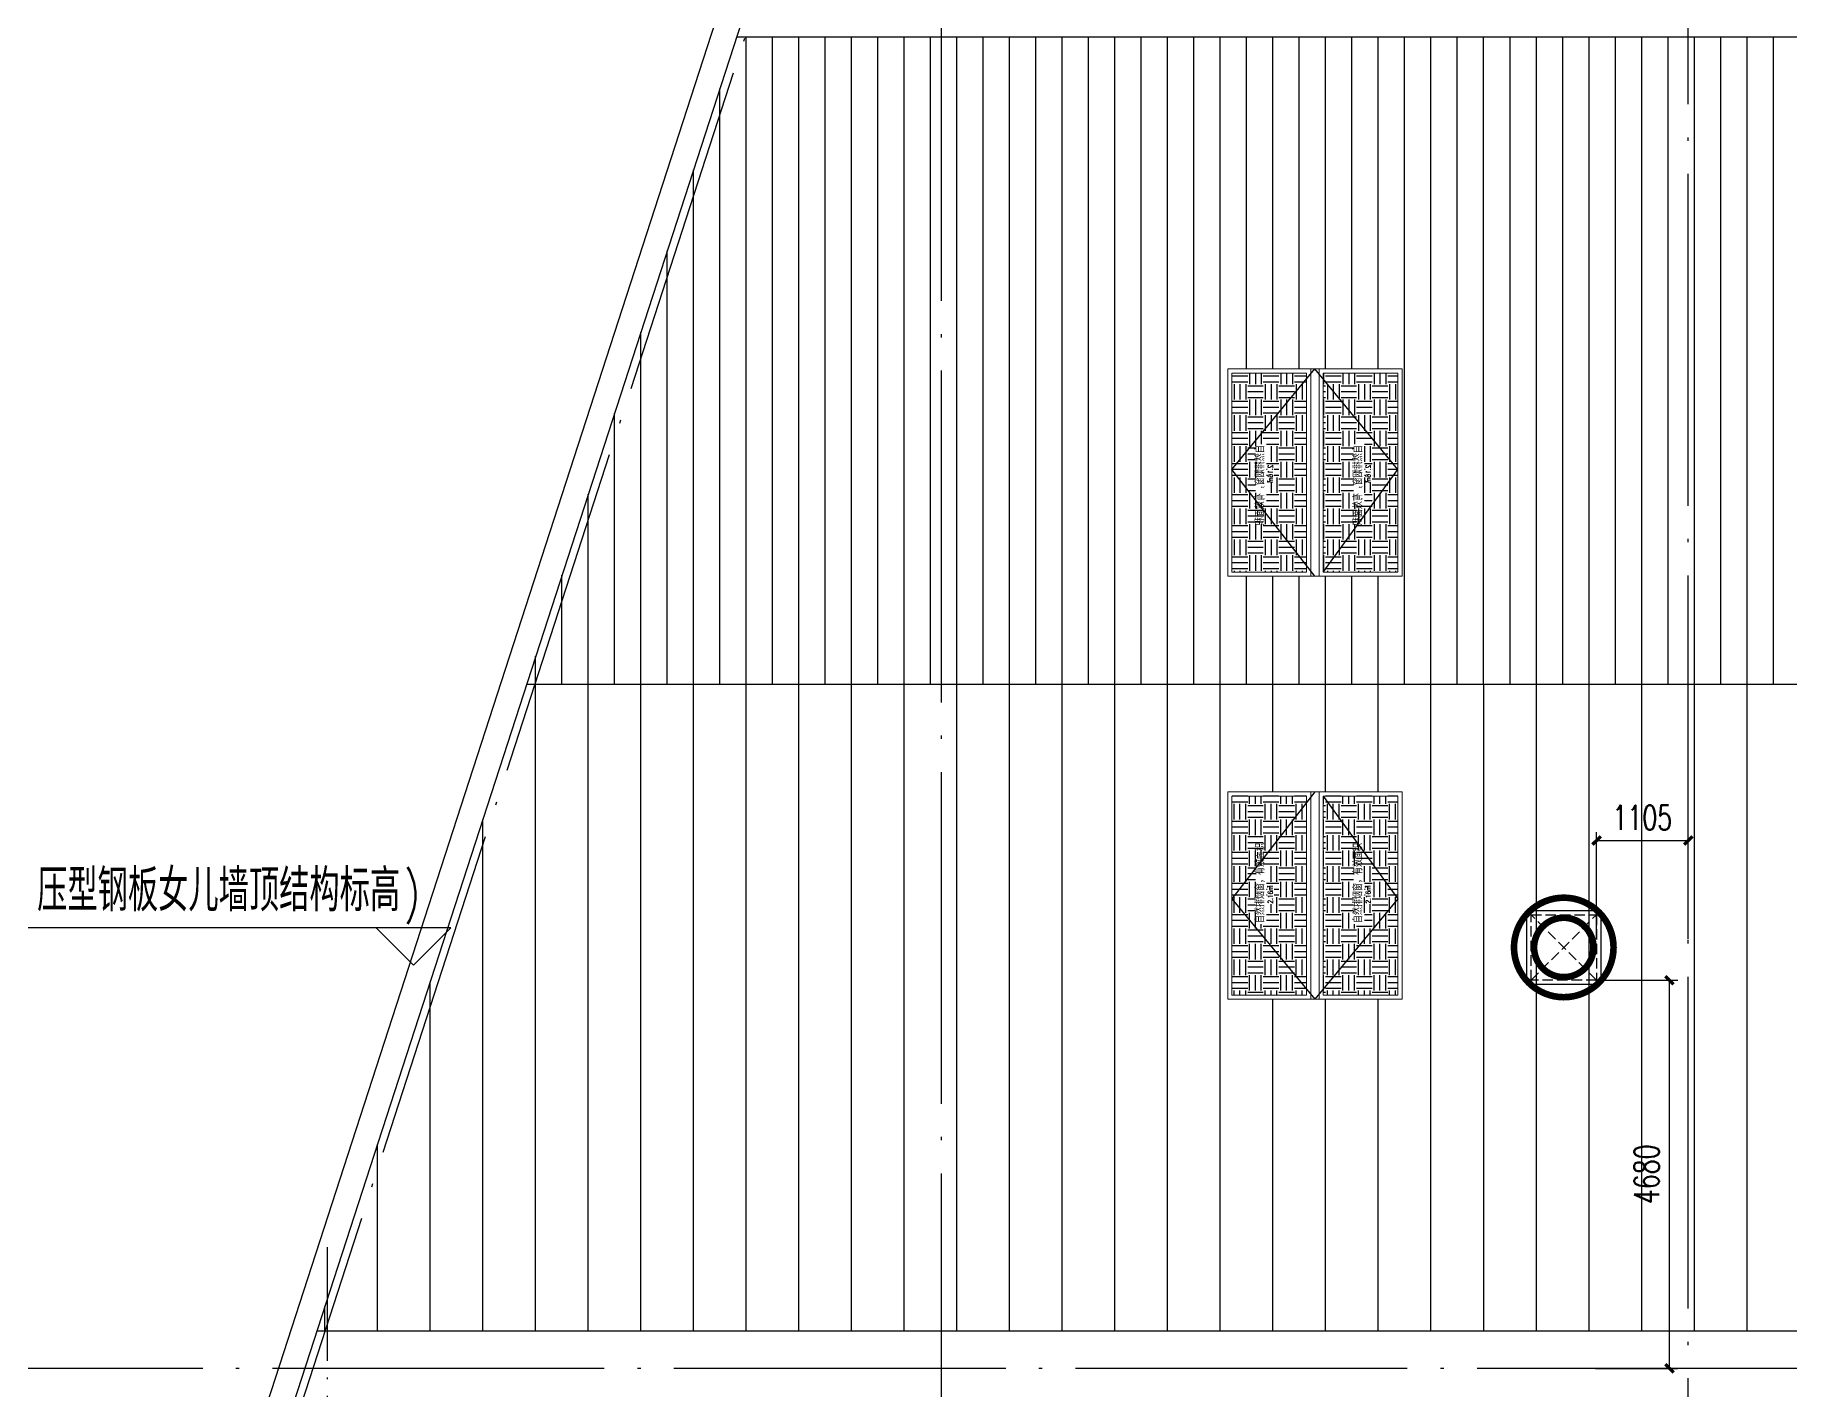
# Model space of a CAD drawing. Extents: x -555607 to 460190, y 498714 to 1664455.
# Drawn here: x 216220 to 237371, y 672810 to 689146 of the extents above; entities that cross this region are included whole.
import ezdxf

# ---------------------------------------------------------------- set-up
doc = ezdxf.new("R2010")
doc.units = 0
doc.header["$LTSCALE"] = 1000
doc.header["$MEASUREMENT"] = 0
for name, pattern in [('DASH', [0.35, 0.25, -0.1]), ('DOTE', [2.42, 2, -0.2, 0.02, -0.2]), ('HIDDEN', [9.525, 6.35, -3.175])]:
    doc.linetypes.add(name, pattern=pattern)
doc.layers.get('Defpoints').update_dxf_attribs({"color": 210})
for name, color, linetype in [('A-AXIS-DOTE', 14, 'DOTE'), ('A-AXIS-DP', 126, 'Continuous'), ('A-AXIS-SYMB', 3, 'Continuous'), ('A-HATCH-2', 251, 'Continuous'), ('A-LIN-V', 9, 'Continuous'), ('A-SFCE', 30, 'Continuous'), ('A-WINDOW', 8, 'Continuous'), ('SPACE', 7, 'Continuous'), ('SPACE_HATCH', 8, 'Continuous'), ('参考线', 8, 'Continuous'), ('外框', 1, 'HIDDEN'), ('暖通', 7, 'Continuous')]:
    doc.layers.add(name, color=color, linetype=linetype)
doc.layers.add('成型线', color=3, linetype='Continuous', lineweight=18)
doc.styles.add('_TCH_DIM', font='SIMPLEX', dxfattribs={"bigfont": 'GBCBIG'})
doc.styles.add('_TCH_DIM_T3', font='SIMPLEX', dxfattribs={"width": 0.705882, "bigfont": 'GBCBIG'})
doc.styles.add('_TCH_SPACE', font='SIMPLEX', dxfattribs={"height": 5, "bigfont": 'GBCBIG'})
doc.dimstyles.new('_TCH_ARCH&&100', dxfattribs={"dimtxt": 297.5, "dimasz": 100, "dimexe": 100, "dimexo": 100, "dimgap": 126.25, "dimtad": 1, "dimdec": 0, "dimzin": 0, "dimdsep": 46, "dimtxsty": '_TCH_DIM_T3', "dimblk": 'ARCHTICK', "dimcen": 0.09, "dimclrt": 7, "dimazin": 2, "dimtfac": 1, "dimtdec": 0, "dimtix": 1, "dimtmove": 2, "dimatfit": 3, "dimfxl": 100, "dimtolj": 1, "dimtzin": 0, "dimarcsym": 0})
pattern_1 = [(0, (0, 0), (187.5, 187.5), [187.5, -187.5]), (0, (0, 70.31), (187.5, 187.5), [187.5, -187.5]), (0, (0, 140.62), (187.5, 187.5), [187.5, -187.5]), (90, (23.44, 164.06), (-187.5, 187.5), [187.5, -187.5]), (90, (93.75, 164.06), (-187.5, 187.5), [187.5, -187.5]), (90, (164.06, 164.06), (-187.5, 187.5), [187.5, -187.5])]

# ---------------------------------------------------------------- blocks, each defined once
blk = doc.blocks.new('44')
blk.add_wipeout([(277446, 745270), (279946, 745270), (279946, 747370), (277446, 747370)]).dxf.layer = '参考线'
at = {"layer": 'SPACE_HATCH'}
h = blk.add_hatch(dxfattribs=at)
h.set_pattern_fill('土壤', color=250, scale=50, style=0)
h.set_pattern_definition(pattern_1)
h.paths.add_polyline_path([(277496, 746420), (279896, 746420), (279896, 747320), (277496, 747320)])
h.paths.add_polyline_path([(278352, 746904), (279057, 746904), (279057, 747034), (278352, 747034)])
h.paths.add_polyline_path([(278591, 746811), (278817, 746811), (278817, 746895), (278591, 746895)])
h = blk.add_hatch(dxfattribs=at)
h.set_pattern_fill('土壤', color=250, scale=50, style=0)
h.set_pattern_definition(pattern_1)
h.paths.add_polyline_path([(277496, 746220), (279896, 746220), (279896, 745320), (277496, 745320)])
h.paths.add_polyline_path([(278352, 745724), (279057, 745724), (279057, 745854), (278352, 745854)])
h.paths.add_polyline_path([(278591, 745631), (278817, 745631), (278817, 745715), (278591, 745715)])
at = {"layer": '外框', "color": 250}
for points in [[(279946, 746320), (278658, 747320), (277446, 746320)], [(279896, 746220), (278658, 745320), (277446, 746320)]]:
    blk.add_lwpolyline(points, dxfattribs=at)
at = {"layer": '成型线', "color": 8}
for p, q in [((279946, 745270), (279946, 747370)), ((277446, 746370), (279946, 746370)), ((277446, 746270), (279946, 746270)), ((277496, 746420), (279896, 746420)), ((277496, 746220), (279896, 746220))]:
    blk.add_line(p, q, dxfattribs=at)
for points in [[(279946, 745270), (277446, 745270), (277446, 747370), (279946, 747370)], [(277496, 746420), (277496, 747320), (279896, 747320), (279896, 746420)], [(279896, 746220), (279896, 745320), (277496, 745320), (277496, 746220)]]:
    blk.add_lwpolyline(points, dxfattribs=at)
at = {"layer": 'SPACE', "color": 250, "style": '_TCH_SPACE'}
for p in [(278365, 746930), (278365, 745750)]:
    blk.add_text('自然排烟窗，有效面积', height=96.5, dxfattribs=at).set_placement(p)
at = {"layer": 'SPACE', "color": 250, "style": '_TCH_SPACE', "width": 0.705882}
for s, height, p in [('2.16m', 59.5, (278600, 746828)), ('2', 29.8, (278792, 746863)), ('2.16m', 59.5, (278600, 745648)), ('2', 29.8, (278792, 745683))]:
    blk.add_text(s, height=height, dxfattribs=at).set_placement(p)
blk = doc.blocks.new('eeee')
at = {"layer": 'A-LIN-V'}
blk.add_blockref('44', (16550, 81000), dxfattribs=at)
at = {"layer": 'A-LIN-V', "xscale": -0.9999999999999998}
blk.add_blockref('44', (579042, 81000), dxfattribs=at)
blk = doc.blocks.new('423432432222')
at = {"layer": 'A-WINDOW', "rotation": 90}
blk.add_blockref('eeee', (1193916, 416524), dxfattribs=at)
blk = doc.blocks.new('242343243')
at = {"layer": 'A-WINDOW'}
blk.add_blockref('423432432222', (-134950, -33000), dxfattribs=at)
blk = doc.blocks.new('fengji')
at = {"layer": '暖通', "color": 7, "linetype": 'DASH', "ltscale": 0.5}
for p, q in [((-395, 395), (395, -395)), ((395, 395), (-395, -395))]:
    blk.add_line(p, q, dxfattribs=at)
at = {"layer": '暖通', "color": 7, "const_width": 79.8}
for points in [[(0, -600, -1), (0, 600, -1)], [(0, -600, 1), (0, 600, 1)]]:
    blk.add_lwpolyline(points, format="xyb", dxfattribs=at)
at = {"layer": '暖通', "color": 7, "ltscale": 0.5}
blk.add_lwpolyline([(-445, 445), (445, 445), (445, -445), (-445, -445)], close=True, dxfattribs=at)
at = {"layer": '暖通', "color": 7, "linetype": 'DASH', "const_width": 79.8}
for points in [[(0, -358, -1), (0, 358, -1)], [(0, -358, 1), (0, 358, 1)]]:
    blk.add_lwpolyline(points, format="xyb", dxfattribs=at)
at = {"layer": '暖通', "color": 7, "linetype": 'DASH', "ltscale": 0.5}
blk.add_lwpolyline([(-395, 395), (395, 395), (395, -395), (-395, -395)], close=True, dxfattribs=at)
blk = doc.blocks.new('_ArchTick')
at = {"color": 0, "linetype": 'ByBlock', "const_width": 0.4}
blk.add_lwpolyline([(-0.5, -0.5), (0.5, 0.5)], dxfattribs=at)
blk = doc.blocks.new('*D687')
at = {"layer": 'A-AXIS-DP', "color": 0, "lineweight": -2, "transparency": 16777216}
for p, q in [((235027, 677750), (236020, 677750)), ((235920, 673070), (235920, 677750)), ((235027, 673070), (236020, 673070))]:
    blk.add_line(p, q, dxfattribs=at)
at = {"layer": 'Defpoints', "color": 0, "transparency": 16777216}
for p in [(234927, 677750), (235920, 677750), (234927, 673070)]:
    blk.add_point(p, dxfattribs=at)
at = {"layer": 'A-AXIS-DP', "color": 0, "lineweight": -2, "transparency": 16777216, "xscale": 100, "yscale": 100, "zscale": 100}
for p, rotation in [((235920, 677750), 90), ((235920, 673070), 270)]:
    blk.add_blockref('_ArchTick', p, dxfattribs=dict(at, rotation=rotation))
at = {"layer": 'A-AXIS-DP', "color": 7, "transparency": 16777216, "insert": (235645, 675410), "char_height": 297.5, "attachment_point": 5, "rotation": 90, "style": '_TCH_DIM_T3'}
blk.add_mtext('\\A1;4680', dxfattribs=at)
blk = doc.blocks.new('*D803')
at = {"layer": 'A-AXIS-DP', "color": 0, "lineweight": -2, "transparency": 16777216}
for p, q in [((235041, 678245), (235041, 679535)), ((235041, 679435), (236146, 679435)), ((236146, 678245), (236146, 679535))]:
    blk.add_line(p, q, dxfattribs=at)
at = {"layer": 'Defpoints', "color": 0, "transparency": 16777216}
for p in [(236146, 679435), (235041, 678145), (236146, 678145)]:
    blk.add_point(p, dxfattribs=at)
at = {"layer": 'A-AXIS-DP', "color": 0, "lineweight": -2, "transparency": 16777216, "xscale": 100, "yscale": 100, "zscale": 100, "rotation": 180}
blk.add_blockref('_ArchTick', (235041, 679435), dxfattribs=at)
at = {"layer": 'A-AXIS-DP', "color": 0, "lineweight": -2, "transparency": 16777216, "xscale": 100, "yscale": 100, "zscale": 100}
blk.add_blockref('_ArchTick', (236146, 679435), dxfattribs=at)
at = {"layer": 'A-AXIS-DP', "color": 7, "transparency": 16777216, "insert": (235593, 679710), "char_height": 297.5, "attachment_point": 5, "style": '_TCH_DIM_T3'}
blk.add_mtext('\\A1;1105', dxfattribs=at)
blk = doc.blocks.new('2312321321')
at = {"layer": '暖通', "rotation": 180}
blk.add_blockref('fengji', (234645.8, 678145), dxfattribs=at)
at = {"layer": 'A-AXIS-DP'}
for p1, p2, distance, picture, middle in [((235040.8, 678145), (236145.8, 678145), 1290, '*D803', (235593.3, 679710)), ((234927.4, 673070), (234927.4, 677750), -992.6, '*D687', (235645, 675410))]:
    dim = blk.add_aligned_dim(p1=p1, p2=p2, distance=distance, dimstyle='_TCH_ARCH&&100', dxfattribs=at)
    dim.commit()
    dim.dimension.update_dxf_attribs({"geometry": picture, "text_midpoint": middle})

msp = doc.modelspace()

# ---------------------------------------------------------------- hatches: boundary and pattern name
at = {"layer": 'A-HATCH-2'}
h = msp.add_hatch(dxfattribs=at)
h.set_pattern_fill('ANSI31', color=250, scale=200, angle=45)
h.set_pattern_definition([(90, (0, 0), (-317.5, 0), [])])
h.paths.add_polyline_path([(233880, 681320), (366415.7, 681320), (371645.8, 681320), (371645.8, 689120), (224674.8, 689120), (222141.3, 681320), (237560, 681320)])
h = msp.add_hatch(dxfattribs=at)
h.set_pattern_fill('ANSI31', color=250, scale=400, angle=45)
h.set_pattern_definition([(90, (0, 0), (-635, 0), [])])
h.paths.add_polyline_path([(233880, 681320), (366415.7, 681320), (371645.8, 681320), (371645.8, 673520), (219614.4, 673520), (222144.6, 681320), (237560, 681320)])

# ---------------------------------------------------------------- linework, layer by layer
at = {"layer": 'A-AXIS-DOTE', "color": 250, "ltscale": 2}
for p, q in [((227145.8, 540740), (227145.8, 728870)), ((236145.8, 635071.1), (236145.8, 728870)), ((377960, 673070), (203750, 673070))]:
    msp.add_line(p, q, dxfattribs=at)
at = {"layer": 'A-AXIS-DOTE', "color": 250}
msp.add_line((219745.8, 670740), (219745.8, 674530), dxfattribs=at)
at = {"layer": 'A-AXIS-DOTE', "color": 250, "ltscale": 2}
msp.add_lwpolyline([(212947.3, 652659.6), (236793.4, 726154)], dxfattribs=at)
at = {"layer": 'A-AXIS-SYMB', "color": 8}
for p, q in [((221230, 678380), (214450, 678380)), ((220780, 677930), (220330, 678380)), ((220780, 677930), (221230, 678380))]:
    msp.add_line(p, q, dxfattribs=at)
at = {"layer": 'A-LIN-V', "color": 8}
for points in [[(371645.8, 689120), (224674.8, 689120)], [(371645.8, 673520), (219614.4, 673520)]]:
    msp.add_lwpolyline(points, dxfattribs=at)
at = {"layer": 'A-SFCE', "color": 8}
for points in [[(214545.8, 654570), (213945.8, 654570), (213945.8, 639420), (371945.8, 639420), (371945.8, 639420), (371945.8, 723220), (235420.9, 723220), (213945.8, 657017.5), (213945.8, 656070)], [(214245.8, 654270), (214245.8, 639720), (371645.8, 639720), (371645.8, 722920), (235639, 722920), (214245.8, 656970), (214245.8, 656370)], [(222141.3, 681320), (371645.8, 681320)]]:
    msp.add_lwpolyline(points, dxfattribs=at)

# ---------------------------------------------------------------- texts
at = {"layer": 'A-AXIS-SYMB', "color": 8, "style": '_TCH_DIM'}
msp.add_text('压型钢板女儿墙顶结构标高', height=506.383, dxfattribs=at).set_placement((216245, 678580))
at = {"layer": 'A-AXIS-SYMB', "color": 8, "style": '_TCH_DIM', "width": 0.705882}
msp.add_text(')', height=446.2, dxfattribs=at).set_placement((220668.4, 678580))

# ---------------------------------------------------------------- next in the draw order: block references
at = {"layer": 'A-WINDOW'}
msp.add_blockref('242343243', (0, 0), dxfattribs=at)

# ---------------------------------------------------------------- next in the draw order: block references
at = {"layer": '暖通', "color": 7}
msp.add_blockref('2312321321', (0, 0), dxfattribs=at)

doc.saveas('drawing.dxf')
